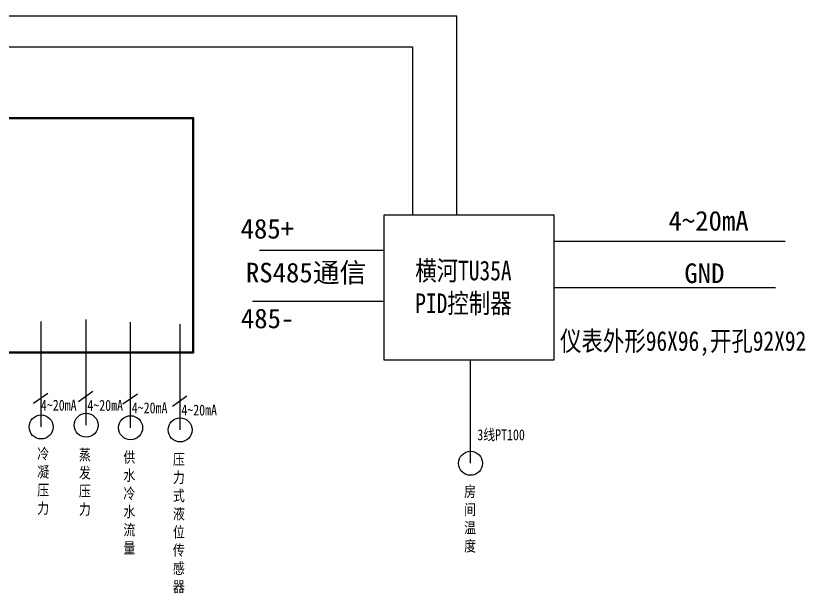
# Model space of a CAD drawing. Header units: millimetres. Extents: x -12 to 14427, y -3355744248 to 6060.
# Drawn here: x 5375.6 to 5520.2, y 2316.6 to 2422.5 of the extents above; entities that cross this region are included whole.
import ezdxf

# ---------------------------------------------------------------- set-up
doc = ezdxf.new("R2010")
doc.units = ezdxf.units.MM
doc.layers.add('总内框线', color=7, linetype='Continuous', lineweight=50)
doc.styles.get("Standard").update_dxf_attribs({"font": 'txt', "bigfont": 'gbcbig.shx'})
doc.styles.add('陈杰（2）', font='gbenor.shx', dxfattribs={"width": 0.8, "bigfont": 'gbcbig.shx'})

msp = doc.modelspace()

# ---------------------------------------------------------------- linework, layer by layer
at = {"layer": '总内框线', "lineweight": -3}
for p, q in [((5267.77, 2422.49), (5456.42, 2422.49)), ((5456.42, 2385.98), (5456.42, 2422.49)), ((5293.59, 2416.8), (5448.26, 2416.8)), ((5448.26, 2416.8), (5448.26, 2385.98)), ((5474.19, 2381.16), (5516.57, 2381.16)), ((5443.07, 2379.46), (5420.23, 2379.46)), ((5474.19, 2372.65), (5514.81, 2372.65)), ((5443.07, 2370.09), (5418.98, 2370.09)), ((5380.21, 2347.07), (5380.21, 2366.44)), ((5388.47, 2347.39), (5388.47, 2366.76)), ((5396.61, 2346.93), (5396.61, 2366.3)), ((5405.69, 2346.53), (5405.69, 2365.9)), ((5458.91, 2340.41), (5458.91, 2359.33)), ((5378.8, 2351.42), (5381.45, 2353.3)), ((5387.06, 2351.74), (5389.7, 2353.62)), ((5395.2, 2351.29), (5397.85, 2353.16)), ((5404.28, 2350.88), (5406.92, 2352.76))]:
    msp.add_line(p, q, dxfattribs=at)
at = {"layer": '总内框线'}
msp.add_lwpolyline([(5287.17, 2403.72), (5408.08, 2403.72), (5408.08, 2360.7), (5287.17, 2360.7)], close=True, dxfattribs=at)
at = {"layer": '总内框线', "lineweight": -3}
msp.add_lwpolyline([(5443.07, 2385.98), (5474.19, 2385.98), (5474.19, 2359.33), (5443.07, 2359.33)], close=True, dxfattribs=at)
for centre in [(5388.47, 2347.39), (5380.21, 2347.07), (5396.61, 2346.93), (5405.69, 2346.53), (5458.91, 2340.41)]:
    msp.add_circle(centre, 2.2, dxfattribs=at)

# ---------------------------------------------------------------- texts
at = {"lineweight": 15, "char_height": 3.6, "attachment_point": 5}
for s, insert, width in [('{\\fSimSun|b0|i0|c134|p2;4~20mA}', (5502.53, 2384.86), 11.3007), ('{\\fSimSun|b0|i0|c134|p2;485+}', (5421.67, 2383.4), 11.3007), ('{\\fSimSun|b0|i0|c134|p2;RS485通信}', (5428.78, 2375.18), 29.6539), ('{\\fSimSun|b0|i0|c134|p2;GND}', (5501.77, 2375.24), 11.3007), ('{\\fSimSun|b0|i0|c134|p2;485-}', (5421.72, 2366.95), 11.3007)]:
    msp.add_mtext(s, dxfattribs=dict(at, insert=insert, width=width))
at = {"layer": '总内框线', "lineweight": -3, "attachment_point": 1, "style": '陈杰（2）'}
for s, width, heights, insert, char_height in [('{\\fSimSun|b0|i0|c134|p2;横河TU35A\\PPID控制器}', 21.5922, [0], (5448.78, 2377.56), 3.6), ('{\\fSimSun|b0|i0|c134|p2;仪表外形96X96,开孔92X92}', 55.5093, [0], (5475.31, 2364.64), 3.6), ('{\\fSimSun|b0|i0|c134|p2;4~20mA}', 8.0749, [0], (5380.18, 2352.07), 2), ('{\\fSimSun|b0|i0|c134|p2;4~20mA}', 8.0749, [0], (5388.69, 2352.04), 2), ('{\\fSimSun|b0|i0|c134|p2;4~20mA}', 8.0749, [0], (5396.83, 2351.58), 2), ('{\\fSimSun|b0|i0|c134|p2;4~20mA}', 8.0749, [0], (5405.91, 2351.18), 2), ('{\\fSimSun|b0|i0|c134|p2;3线PT100}', 19.993, [0], (5460.15, 2346.64), 2), ('{\\fSimSun|b0|i0|c134|p2;冷凝压力}', 2.4492, [20.39], (5379.5, 2343.16), 2), ('{\\fSimSun|b0|i0|c134|p2;蒸发压力}', 2.4492, [32.06], (5387.14, 2342.99), 2), ('{\\fSimSun|b0|i0|c134|p2;供水冷水流量}', 2.4492, [32.06], (5395.29, 2342.54), 2), ('{\\fSimSun|b0|i0|c134|p2;压力式液位传感器}', 2.4492, [32.06], (5404.36, 2342.14), 2), ('{\\fSimSun|b0|i0|c134|p2;房间温度}', 2.4492, [22.69], (5457.73, 2336.25), 2)]:
    msp.add_mtext_dynamic_manual_height_columns(s, width=width, gutter_width=99.96, heights=heights, dxfattribs=dict(at, insert=insert, char_height=char_height))

doc.saveas('drawing.dxf')
